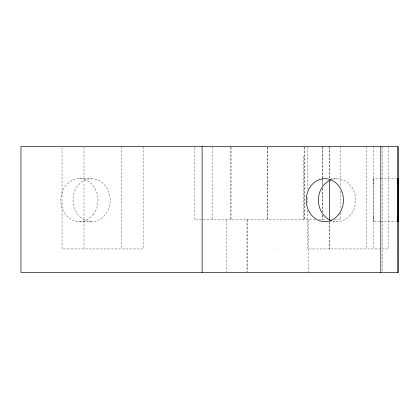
<?xml version="1.0" encoding="UTF-8"?>
<svg xmlns="http://www.w3.org/2000/svg" width="419" height="419" viewBox="0 0 419 419"><rect width="100%" height="100%" fill="white"/><g stroke="black" fill="none" stroke-linecap="round" stroke-linejoin="round"><path stroke-width="0.31" stroke-dasharray="2.1 1.57" d="M380.033 221.614L373.612 221.614L373.612 179.222L373.612 178.683L380.033 178.683M79.406 178.683L91.604 178.683M330.596 178.683L337.017 178.683M380.672 178.683L396.72 178.683M315.287 219.661L194.385 219.661L194.385 147.216M319.205 219.661L327.428 219.661M334.399 219.661L340.731 219.661L340.731 213.135M79.406 221.614L91.604 221.614A21.463 18.588 90 0 0 107.699 189.419A21.463 18.588 90 0 0 75.509 189.419A21.463 18.588 90 0 0 91.604 221.614M329.313 221.614L337.017 221.614M380.672 221.614L396.72 221.614M274.874 248.933L275.163 248.933M373.612 178.683L373.617 183.37M373.612 216.932L373.612 221.614M388.539 146.566L388.539 248.933L307.441 248.933L307.441 209.809M382.804 147.216L382.804 271.774M373.607 146.566L373.607 248.933M366.588 146.566L366.588 248.933M340.731 146.566L340.731 187.031M340.731 190.944L340.731 209.222M329.701 146.566L329.711 178.515M329.701 221.546L329.711 248.933M329.386 146.566L329.386 178.515M329.386 222.201L329.386 248.933M322.468 146.566L322.468 177.892M322.468 178.546L322.468 185.722M322.468 188.335L322.468 211.831M322.468 215.094L322.468 219.661M322.358 147.216L322.358 179.196M322.358 179.851L322.358 185.722M322.358 188.335L322.358 211.831M322.358 215.094L322.358 219.661M308.536 219.661L308.536 272.434M307.441 146.566L307.441 190.252M307.441 197.422L307.441 202.639M304.199 147.216L304.199 219.661M304.094 147.216L304.094 219.661M303.796 156.245L303.796 219.661M267.395 147.216L267.395 219.661M267.264 147.216L267.264 219.661M247.1 219.661L247.1 271.784M247.042 219.661L247.042 271.784M231.026 147.216L231.026 219.661M230.916 147.216L230.864 219.661M226.579 219.661L226.579 272.434M212.643 147.216L212.653 219.661M143.13 146.566L143.13 248.933L62.033 248.933L62.033 147.216M121.175 146.566L121.175 248.933M83.994 147.216L83.994 248.933M332.88 179.222A21.463 18.593 -90 0 1 355.605 200.151A21.463 18.593 -90 0 1 332.88 221.075M93.028 214.748A21.463 18.588 -90 0 0 83.543 179.222A21.463 18.588 -90 0 0 61.645 206.478A21.463 18.588 -90 0 0 93.028 214.748"/><path stroke-width="0.63" d="M398.05 272.434L20.95 272.423L20.95 146.566L398.05 146.566L398.024 272.434L397.992 146.566M398.008 183.37L398.003 178.683L398.003 221.614L398.003 216.932M380.808 146.566L380.808 272.434M329.386 180.469L329.386 219.593M202.12 146.566L202.12 272.434M331.157 220.52A21.463 18.593 -90 0 1 318.424 200.151A21.463 18.593 -90 0 1 331.157 179.777M338.452 214.748A21.463 18.593 -90 0 0 328.957 179.222A21.463 18.593 -90 0 0 307.059 206.478A21.463 18.593 -90 0 0 338.452 214.748"/></g></svg>
